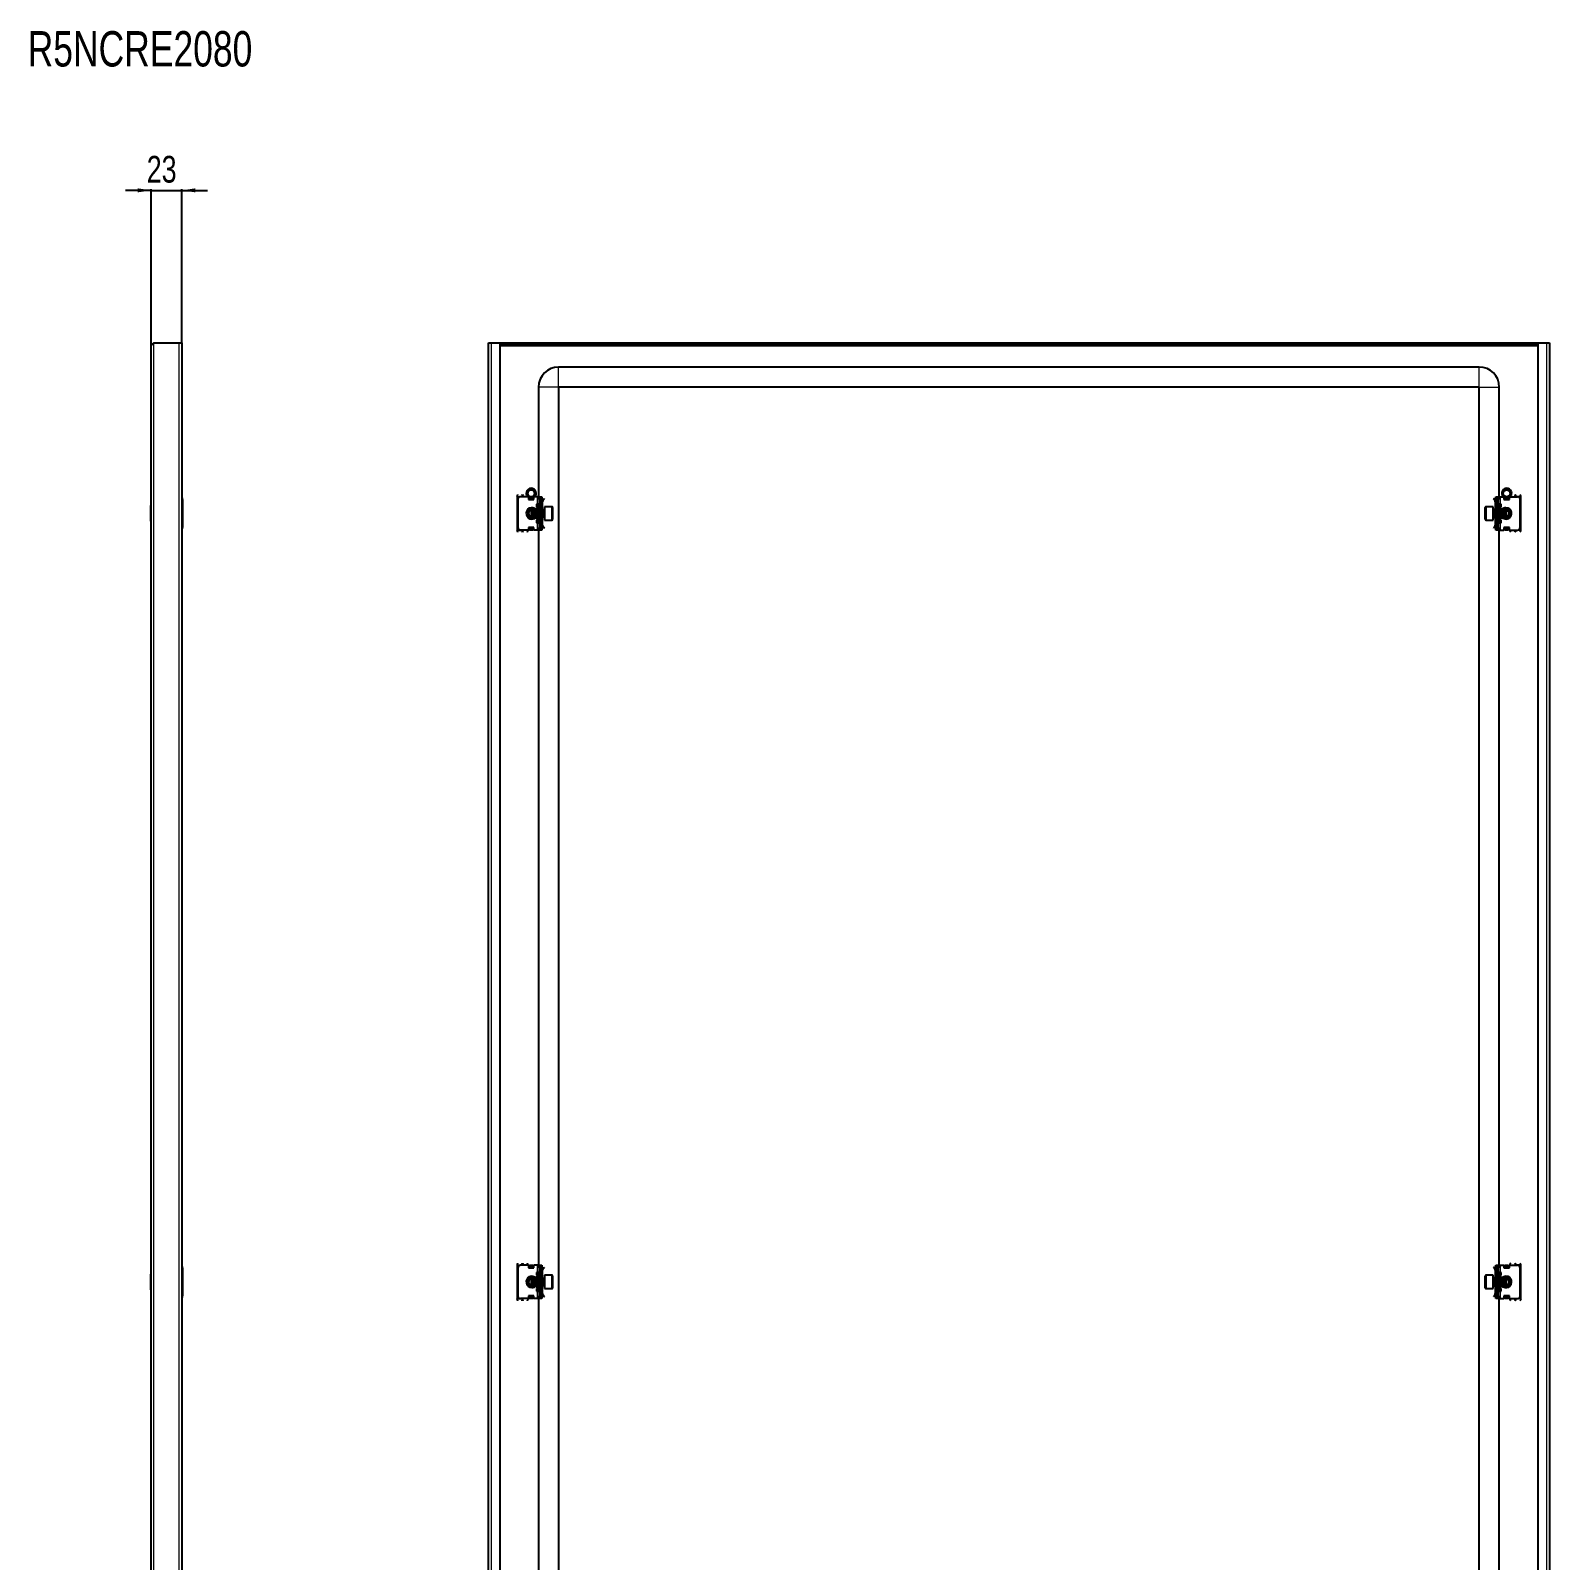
# Model space of a CAD drawing. Header units: millimetres. Extents: x -468 to 1915, y -1114 to 1206.
# Drawn here: x 778 to 1915, y 62 to 1206 of the extents above; entities that cross this region are included whole.
import ezdxf

# ---------------------------------------------------------------- set-up
doc = ezdxf.new("R2010")
doc.units = ezdxf.units.MM
doc.layers.add('FORMAT', color=7, linetype='Continuous')
doc.styles.add('SLDTEXTSTYLE0', font='TXT', dxfattribs={"width": 0.75})
doc.dimstyles.new('SLDDIMSTYLE0', dxfattribs={"dimtxt": 20, "dimasz": 10, "dimexe": 0, "dimexo": 0.0625, "dimgap": 5, "dimtad": 2, "dimdec": 1, "dimrnd": 1e-09, "dimzin": 12, "dimdsep": 46, "dimtxsty": 'SLDTEXTSTYLE0', "dimsah": 1, "dimcen": 0.09, "dimadec": 0, "dimazin": 3, "dimtfac": 1, "dimtmove": 0, "dimatfit": 0, "dimfxl": 0, "dimfrac": 2, "dimtolj": 1, "dimtzin": 12, "dimarcsym": 0})

# ---------------------------------------------------------------- blocks, each defined once
blk = doc.blocks.new('_D')
at = {"layer": 'FORMAT'}
for p, q in [((868.5, 970.3), (868.5, 1087.6)), ((891.5, 972.4), (891.5, 1087.6)), ((868.5, 1086.6), (849.3, 1086.6)), ((868.5, 1086.6), (891.5, 1086.6)), ((891.5, 1086.6), (910.7, 1086.6))]:
    blk.add_line(p, q, dxfattribs=at)
for points in [[(868.5, 1086.6), (858.5, 1088.1), (858.5, 1085.1)], [(891.5, 1086.6), (901.5, 1085.1), (901.5, 1088.1)]]:
    blk.add_solid(points, dxfattribs=at)
at = {"layer": 'FORMAT', "insert": (865.2, 1112.4), "char_height": 20, "attachment_point": 1, "style": 'SLDTEXTSTYLE0'}
blk.add_mtext('23', dxfattribs=at)

msp = doc.modelspace()

# ---------------------------------------------------------------- linework, layer by layer
at = {"color": 7, "linetype": 'Continuous', "lineweight": 25}
for p, q in [((868.5, -980.47), (868.5, 970.33)), ((870.6, 972.43), (889.4, 972.43)), ((889.4, 972.43), (891.5, 972.43)), ((891.5, 972.43), (891.5, -982.57)), ((1120.95, 972.43), (1123.05, 972.43)), ((1120.95, -982.57), (1120.95, 972.43)), ((1123.05, 972.43), (1129.45, 972.43)), ((1129.45, 972.43), (1129.45, -982.57)), ((1129.45, 972.43), (1906.45, 972.43)), ((1129.45, 970.93), (1906.45, 970.93)), ((1906.45, -982.57), (1906.45, 972.43)), ((1906.45, 972.43), (1912.85, 972.43)), ((1912.85, 972.43), (1914.95, 972.43)), ((1914.95, 972.43), (1914.95, -982.57)), ((1862.45, 954.43), (1173.45, 954.43)), ((1158.45, 939.43), (1158.45, 857.43)), ((1173.45, 939.43), (1173.45, -949.57)), ((1862.45, 939.43), (1173.45, 939.43)), ((1862.45, -949.57), (1862.45, 939.43)), ((1877.45, 857.43), (1877.45, 939.43)), ((868.5, 850.71), (868.2, 850.71)), ((868.2, 839.14), (868.2, 850.71)), ((892, 855.43), (892, 834.43)), ((1142.45, 857.68), (1142.45, 832.18)), ((1142.95, 855.43), (1142.95, 834.43)), ((1150.95, 857.43), (1144.95, 857.43)), ((1150.95, 857.43), (1150.95, 855.43)), ((1151.15, 856.64), (1150.95, 856.75)), ((1150.95, 855.43), (1154.95, 855.43)), ((1151.15, 855.43), (1151.15, 856.64)), ((1151.2, 857.05), (1151.53, 857.28)), ((1151.7, 857.05), (1151.2, 856.69)), ((1151.2, 856.69), (1151.2, 857.05)), ((1151.2, 855.78), (1151.2, 856.69)), ((1151.2, 855.43), (1151.2, 855.78)), ((1151.7, 857.2), (1151.7, 857.05)), ((1151.7, 857.05), (1152.1, 857.05)), ((1153.5, 847.93), (1152.95, 847.37)), ((1152.95, 847.37), (1152.95, 842.48)), ((1153.56, 847.93), (1153.5, 847.93)), ((1153.5, 847.93), (1153.5, 841.93)), ((1153.95, 847.37), (1153.56, 847.93)), ((1153.56, 847.93), (1153.56, 843.78)), ((1153.79, 857.05), (1154.2, 857.05)), ((1154.33, 847.93), (1153.95, 847.37)), ((1153.95, 847.37), (1153.95, 843.99)), ((1154.2, 857.05), (1154.2, 857.2)), ((1154.7, 856.69), (1154.2, 857.05)), ((1154.56, 847.93), (1154.33, 847.93)), ((1154.33, 847.93), (1154.33, 843.78)), ((1154.36, 857.28), (1154.7, 857.05)), ((1154.95, 847.37), (1154.56, 847.93)), ((1154.56, 847.93), (1154.56, 843.78)), ((1154.7, 857.05), (1154.7, 856.69)), ((1154.95, 856.75), (1154.7, 856.61)), ((1154.7, 856.69), (1154.7, 855.78)), ((1154.7, 855.78), (1154.7, 855.43)), ((1154.77, 847.62), (1155.02, 847.48)), ((1154.95, 855.43), (1154.95, 857.43)), ((1157.45, 857.43), (1154.95, 857.43)), ((1155.33, 847.93), (1154.95, 847.37)), ((1154.95, 847.37), (1154.95, 843.99)), ((1155.56, 847.93), (1155.33, 847.93)), ((1155.33, 847.93), (1155.33, 843.78)), ((1155.95, 847.37), (1155.56, 847.93)), ((1155.56, 847.93), (1155.56, 843.78)), ((1156.33, 847.93), (1155.95, 847.37)), ((1155.95, 847.37), (1155.95, 843.99)), ((1156.56, 847.93), (1156.33, 847.93)), ((1156.33, 847.93), (1156.33, 843.78)), ((1156.95, 847.37), (1156.56, 847.93)), ((1156.56, 847.93), (1156.56, 843.78)), ((1156.95, 851.93), (1156.95, 849.93)), ((1157.45, 851.93), (1156.95, 851.93)), ((1156.95, 850.18), (1157.95, 850.18)), ((1156.95, 849.93), (1158.62, 848.96)), ((1158.45, 848.93), (1156.95, 848.93)), ((1156.95, 848.93), (1156.95, 840.93)), ((1158.95, 857.43), (1157.45, 857.43)), ((1158.95, 851.93), (1157.45, 851.93)), ((1157.95, 850.18), (1158.45, 850.18)), ((1158.45, 850.18), (1158.45, 849.06)), ((1158.95, 855.43), (1158.95, 857.43)), ((1158.95, 857.43), (1160.95, 857.43)), ((1158.95, 855.43), (1158.95, 834.43)), ((1159.95, 834.43), (1159.95, 855.43)), ((1160.95, 857.43), (1160.95, 857.16)), ((1160.95, 857.16), (1160.95, 832.69)), ((1160.95, 856.34), (1161.15, 856.13)), ((1161.45, 853.68), (1160.95, 853.68)), ((1161.45, 850.18), (1160.95, 850.18)), ((1161.33, 847.93), (1160.95, 847.37)), ((1161.56, 847.93), (1161.33, 847.93)), ((1161.33, 847.93), (1161.33, 843.78)), ((1161.45, 855.43), (1161.45, 854.97)), ((1161.45, 850.18), (1161.45, 853.68)), ((1161.45, 847.93), (1161.45, 850.18)), ((1161.53, 855.09), (1162.51, 856.06)), ((1161.89, 854.74), (1161.53, 855.09)), ((1161.95, 847.37), (1161.56, 847.93)), ((1161.56, 847.93), (1161.56, 843.78)), ((1161.89, 854.74), (1162.86, 855.71)), ((1162.33, 847.93), (1161.95, 847.37)), ((1161.95, 847.37), (1161.95, 843.99)), ((1162.7, 847.93), (1162.33, 847.93)), ((1162.33, 847.93), (1162.33, 843.78)), ((1162.51, 856.06), (1162.86, 855.71)), ((1168.35, 849.93), (1162.95, 849.93)), ((1162.95, 849.93), (1162.95, 839.93)), ((1168.95, 849.33), (1168.95, 840.53)), ((1866.95, 848.99), (1866.95, 849.33)), ((1866.95, 840.53), (1866.95, 848.99)), ((1872.95, 849.93), (1867.55, 849.93)), ((1872.95, 849.55), (1872.95, 849.93)), ((1872.95, 839.93), (1872.95, 849.55)), ((1873.39, 856.06), (1873.03, 855.71)), ((1874.01, 854.74), (1873.03, 855.71)), ((1873.56, 847.93), (1873.2, 847.93)), ((1874.36, 855.09), (1873.39, 856.06)), ((1873.95, 847.37), (1873.56, 847.93)), ((1873.56, 843.78), (1873.56, 847.93)), ((1874.33, 847.93), (1873.95, 847.37)), ((1873.95, 843.99), (1873.95, 847.37)), ((1874.01, 854.74), (1874.36, 855.09)), ((1874.56, 847.93), (1874.33, 847.93)), ((1874.33, 843.78), (1874.33, 847.93)), ((1874.45, 855.43), (1874.45, 855.03)), ((1874.45, 853.68), (1874.95, 853.68)), ((1874.45, 853.68), (1874.45, 850.18)), ((1874.95, 850.18), (1874.45, 850.18)), ((1874.45, 850.18), (1874.45, 847.93)), ((1874.95, 847.37), (1874.56, 847.93)), ((1874.56, 843.78), (1874.56, 847.93)), ((1874.74, 856.13), (1874.95, 856.34)), ((1874.95, 857.43), (1876.95, 857.43)), ((1874.95, 857.16), (1874.95, 857.43)), ((1874.95, 832.69), (1874.95, 857.16)), ((1875.95, 855.43), (1875.95, 834.43)), ((1876.95, 857.43), (1876.95, 855.43)), ((1876.95, 857.43), (1878.45, 857.43)), ((1876.95, 834.43), (1876.95, 855.43)), ((1878.45, 851.93), (1876.95, 851.93)), ((1877.27, 848.96), (1878.95, 849.93)), ((1877.45, 849.06), (1877.45, 850.18)), ((1877.45, 850.18), (1877.95, 850.18)), ((1878.95, 848.93), (1877.45, 848.93)), ((1877.95, 850.18), (1878.95, 850.18)), ((1878.45, 857.43), (1880.95, 857.43)), ((1878.95, 851.93), (1878.45, 851.93)), ((1878.95, 849.93), (1878.95, 851.93)), ((1878.95, 840.93), (1878.95, 848.93)), ((1879.33, 847.93), (1878.95, 847.37)), ((1879.56, 847.93), (1879.33, 847.93)), ((1879.33, 843.78), (1879.33, 847.93)), ((1879.95, 847.37), (1879.56, 847.93)), ((1879.56, 843.78), (1879.56, 847.93)), ((1880.33, 847.93), (1879.95, 847.37)), ((1879.95, 843.99), (1879.95, 847.37)), ((1880.56, 847.93), (1880.33, 847.93)), ((1880.33, 843.78), (1880.33, 847.93)), ((1880.95, 847.37), (1880.56, 847.93)), ((1880.56, 843.78), (1880.56, 847.93)), ((1880.87, 847.48), (1881.12, 847.62)), ((1880.95, 857.43), (1880.95, 855.43)), ((1881.2, 856.61), (1880.95, 856.75)), ((1880.95, 855.43), (1884.95, 855.43)), ((1881.33, 847.93), (1880.95, 847.37)), ((1880.95, 843.99), (1880.95, 847.37)), ((1881.2, 857.05), (1881.53, 857.28)), ((1881.7, 857.05), (1881.2, 856.69)), ((1881.2, 856.69), (1881.2, 857.05)), ((1881.2, 855.78), (1881.2, 856.69)), ((1881.2, 855.43), (1881.2, 855.78)), ((1881.56, 847.93), (1881.33, 847.93)), ((1881.33, 843.78), (1881.33, 847.93)), ((1881.95, 847.37), (1881.56, 847.93)), ((1881.56, 843.78), (1881.56, 847.93)), ((1881.7, 857.2), (1881.7, 857.05)), ((1881.7, 857.05), (1882.1, 857.05)), ((1882.33, 847.93), (1881.95, 847.37)), ((1881.95, 843.99), (1881.95, 847.37)), ((1882.39, 847.93), (1882.33, 847.93)), ((1882.33, 843.78), (1882.33, 847.93)), ((1882.95, 847.37), (1882.39, 847.93)), ((1882.39, 847.7), (1882.39, 847.93)), ((1882.39, 841.93), (1882.39, 847.7)), ((1882.95, 847.19), (1882.95, 847.37)), ((1882.95, 842.48), (1882.95, 847.19)), ((1883.79, 857.05), (1884.2, 857.05)), ((1884.2, 857.05), (1884.2, 857.2)), ((1884.7, 856.69), (1884.2, 857.05)), ((1884.36, 857.28), (1884.7, 857.05)), ((1884.7, 857.05), (1884.7, 856.69)), ((1884.7, 856.69), (1884.7, 855.78)), ((1884.7, 855.78), (1884.7, 855.43)), ((1884.95, 856.75), (1884.75, 856.64)), ((1884.75, 856.64), (1884.75, 855.43)), ((1884.95, 855.43), (1884.95, 857.43)), ((1884.95, 857.43), (1890.95, 857.43)), ((1892.95, 834.43), (1892.95, 855.43)), ((1893.45, 832.18), (1893.45, 857.68)), ((868.2, 839.14), (868.5, 839.14)), ((1152.42, 842.36), (1153.25, 842.17)), ((1152.95, 842.48), (1153.5, 841.93)), ((1153.5, 841.93), (1153.56, 841.93)), ((1153.56, 843.78), (1153.56, 841.93)), ((1153.56, 841.93), (1153.95, 842.48)), ((1153.74, 842.18), (1154.11, 842.25)), ((1153.95, 843.99), (1153.95, 842.48)), ((1153.95, 842.48), (1154.33, 841.93)), ((1154.33, 843.78), (1154.33, 841.93)), ((1154.33, 841.93), (1154.56, 841.93)), ((1154.56, 843.78), (1154.56, 841.93)), ((1154.56, 841.93), (1154.95, 842.48)), ((1155.02, 842.37), (1154.77, 842.24)), ((1154.95, 843.99), (1154.95, 842.48)), ((1154.95, 842.48), (1155.33, 841.93)), ((1155.33, 843.78), (1155.33, 841.93)), ((1155.33, 841.93), (1155.56, 841.93)), ((1155.56, 843.78), (1155.56, 841.93)), ((1155.56, 841.93), (1155.95, 842.48)), ((1155.95, 843.99), (1155.95, 842.48)), ((1155.95, 842.48), (1156.33, 841.93)), ((1156.33, 843.78), (1156.33, 841.93)), ((1156.33, 841.93), (1156.56, 841.93)), ((1156.56, 843.78), (1156.56, 841.93)), ((1156.56, 841.93), (1156.95, 842.48)), ((1156.95, 840.93), (1158.45, 840.93)), ((1158.62, 840.89), (1156.95, 839.93)), ((1156.95, 839.93), (1156.95, 837.93)), ((1157.95, 839.68), (1156.95, 839.68)), ((1156.95, 837.93), (1157.45, 837.93)), ((1157.45, 837.93), (1158.95, 837.93)), ((1158.45, 839.68), (1157.95, 839.68)), ((1158.45, 840.79), (1158.45, 839.68)), ((1160.95, 842.48), (1161.33, 841.93)), ((1160.95, 839.68), (1161.45, 839.68)), ((1161.45, 836.18), (1160.95, 836.18)), ((1161.33, 843.78), (1161.33, 841.93)), ((1161.33, 841.93), (1161.56, 841.93)), ((1161.45, 839.68), (1161.45, 841.93)), ((1161.45, 836.18), (1161.45, 839.68)), ((1161.56, 843.78), (1161.56, 841.93)), ((1161.56, 841.93), (1161.95, 842.48)), ((1161.95, 843.99), (1161.95, 842.48)), ((1161.95, 842.48), (1162.33, 841.93)), ((1162.33, 843.78), (1162.33, 841.93)), ((1162.33, 841.93), (1162.7, 841.93)), ((1162.95, 839.93), (1168.35, 839.93)), ((1867.55, 839.93), (1872.95, 839.93)), ((1873.2, 841.93), (1873.56, 841.93)), ((1873.56, 841.93), (1873.56, 843.78)), ((1873.56, 841.93), (1873.95, 842.48)), ((1873.95, 842.48), (1873.95, 843.99)), ((1873.95, 842.48), (1874.33, 841.93)), ((1874.33, 841.93), (1874.33, 843.78)), ((1874.33, 841.93), (1874.56, 841.93)), ((1874.45, 841.93), (1874.45, 839.68)), ((1874.45, 839.68), (1874.95, 839.68)), ((1874.45, 839.68), (1874.45, 836.18)), ((1874.45, 836.18), (1874.95, 836.18)), ((1874.56, 841.93), (1874.56, 843.78)), ((1874.56, 841.93), (1874.95, 842.48)), ((1876.95, 837.93), (1878.45, 837.93)), ((1878.95, 839.93), (1877.27, 840.89)), ((1877.45, 840.93), (1878.95, 840.93)), ((1877.45, 839.68), (1877.45, 840.79)), ((1877.95, 839.68), (1877.45, 839.68)), ((1878.95, 839.68), (1877.95, 839.68)), ((1878.45, 837.93), (1878.95, 837.93)), ((1878.95, 842.48), (1879.33, 841.93)), ((1878.95, 837.93), (1878.95, 839.93)), ((1879.33, 841.93), (1879.33, 843.78)), ((1879.33, 841.93), (1879.56, 841.93)), ((1879.56, 841.93), (1879.56, 843.78)), ((1879.56, 841.93), (1879.95, 842.48)), ((1879.95, 842.48), (1879.95, 843.99)), ((1879.95, 842.48), (1880.33, 841.93)), ((1880.33, 841.93), (1880.33, 843.78)), ((1880.33, 841.93), (1880.56, 841.93)), ((1880.56, 841.93), (1880.56, 843.78)), ((1880.56, 841.93), (1880.95, 842.48)), ((1881.12, 842.24), (1880.87, 842.37)), ((1880.95, 842.48), (1880.95, 843.99)), ((1880.95, 842.48), (1881.33, 841.93)), ((1881.33, 841.93), (1881.33, 843.78)), ((1881.33, 841.93), (1881.56, 841.93)), ((1881.56, 841.93), (1881.56, 843.78)), ((1881.56, 841.93), (1881.95, 842.48)), ((1881.78, 842.25), (1882.15, 842.18)), ((1881.95, 842.48), (1881.95, 843.99)), ((1881.95, 842.48), (1882.33, 841.93)), ((1882.33, 841.93), (1882.33, 843.78)), ((1882.33, 841.93), (1882.39, 841.93)), ((1882.39, 841.93), (1882.95, 842.48)), ((1882.64, 842.17), (1883.47, 842.36)), ((1150.95, 832.43), (1144.95, 832.43)), ((1150.45, 832.43), (1150.45, 832.18)), ((1150.95, 834.43), (1150.95, 832.43)), ((1154.95, 834.43), (1150.95, 834.43)), ((1150.95, 832.54), (1151.15, 832.54)), ((1151.15, 832.54), (1151.15, 834.43)), ((1151.2, 834.07), (1151.2, 834.43)), ((1151.2, 833.16), (1151.2, 834.07)), ((1151.2, 833.16), (1151.7, 832.8)), ((1151.2, 832.8), (1151.2, 833.16)), ((1151.7, 832.45), (1151.2, 832.8)), ((1154.2, 832.8), (1151.7, 832.8)), ((1151.7, 832.8), (1151.7, 832.45)), ((1154.2, 832.45), (1151.7, 832.45)), ((1154.2, 832.8), (1154.7, 833.16)), ((1154.2, 832.45), (1154.2, 832.8)), ((1154.7, 832.8), (1154.2, 832.45)), ((1154.7, 834.43), (1154.7, 834.07)), ((1154.7, 834.07), (1154.7, 833.16)), ((1154.7, 833.16), (1154.7, 832.8)), ((1154.95, 832.43), (1154.95, 834.43)), ((1157.45, 832.43), (1154.95, 832.43)), ((1158.95, 832.43), (1157.45, 832.43)), ((1158.45, 832.43), (1158.45, 282.43)), ((1158.95, 832.43), (1158.95, 834.43)), ((1160.95, 832.43), (1158.95, 832.43)), ((1161.15, 833.72), (1160.95, 833.51)), ((1160.95, 832.69), (1160.95, 832.43)), ((1161.45, 834.43), (1161.45, 834.82)), ((1161.89, 835.11), (1161.53, 834.76)), ((1161.53, 834.76), (1162.51, 833.79)), ((1161.89, 835.11), (1162.86, 834.14)), ((1162.51, 833.79), (1162.86, 834.14)), ((1874.01, 835.11), (1873.03, 834.14)), ((1873.39, 833.79), (1873.03, 834.14)), ((1874.36, 834.76), (1873.39, 833.79)), ((1874.01, 835.11), (1874.36, 834.76)), ((1874.45, 834.43), (1874.45, 834.89)), ((1874.95, 833.51), (1874.74, 833.72)), ((1874.95, 832.43), (1874.95, 832.69)), ((1876.95, 832.43), (1874.95, 832.43)), ((1876.95, 834.43), (1876.95, 832.43)), ((1876.95, 832.43), (1878.45, 832.43)), ((1877.45, 282.43), (1877.45, 832.43)), ((1878.45, 832.43), (1880.95, 832.43)), ((1884.95, 834.43), (1880.95, 834.43)), ((1880.95, 834.43), (1880.95, 832.43)), ((1881.2, 834.07), (1881.2, 834.43)), ((1881.2, 833.16), (1881.2, 834.07)), ((1881.2, 832.8), (1881.2, 833.16)), ((1881.2, 833.16), (1881.7, 832.8)), ((1881.7, 832.45), (1881.2, 832.8)), ((1881.7, 832.8), (1881.7, 832.45)), ((1884.2, 832.8), (1881.7, 832.8)), ((1884.2, 832.45), (1881.7, 832.45)), ((1884.2, 832.8), (1884.7, 833.16)), ((1884.2, 832.45), (1884.2, 832.8)), ((1884.7, 832.8), (1884.2, 832.45)), ((1884.7, 834.43), (1884.7, 834.07)), ((1884.7, 834.07), (1884.7, 833.16)), ((1884.7, 833.16), (1884.7, 832.8)), ((1884.75, 834.43), (1884.75, 832.54)), ((1884.75, 832.54), (1884.95, 832.54)), ((1884.95, 832.43), (1884.95, 834.43)), ((1884.95, 832.43), (1890.95, 832.43)), ((1885.45, 832.18), (1885.45, 832.43)), ((868.5, 275.71), (868.2, 275.71)), ((868.2, 264.14), (868.2, 275.71)), ((892, 280.43), (892, 259.43)), ((1142.45, 282.68), (1142.45, 257.18)), ((1142.95, 280.43), (1142.95, 259.43)), ((1150.95, 282.43), (1144.95, 282.43)), ((1150.45, 282.68), (1150.45, 282.43)), ((1150.95, 282.43), (1150.95, 280.43)), ((1151.15, 282.31), (1150.95, 282.31)), ((1150.95, 280.43), (1154.95, 280.43)), ((1151.15, 280.43), (1151.15, 282.31)), ((1151.2, 282.05), (1151.7, 282.4)), ((1151.7, 282.05), (1151.2, 281.69)), ((1151.2, 281.69), (1151.2, 282.05)), ((1151.2, 280.78), (1151.2, 281.69)), ((1151.2, 280.43), (1151.2, 280.78)), ((1151.7, 282.4), (1151.7, 282.05)), ((1151.7, 282.4), (1154.2, 282.4)), ((1151.7, 282.05), (1154.2, 282.05)), ((1154.2, 282.05), (1154.2, 282.4)), ((1154.2, 282.4), (1154.7, 282.05)), ((1154.7, 281.69), (1154.2, 282.05)), ((1154.7, 282.05), (1154.7, 281.69)), ((1154.7, 281.69), (1154.7, 280.78)), ((1154.7, 280.78), (1154.7, 280.43)), ((1154.95, 280.43), (1154.95, 282.43)), ((1157.45, 282.43), (1154.95, 282.43)), ((1156.95, 276.93), (1156.95, 274.93)), ((1157.45, 276.93), (1156.95, 276.93)), ((1156.95, 275.18), (1157.95, 275.18)), ((1156.95, 274.93), (1158.62, 273.96)), ((1158.95, 282.43), (1157.45, 282.43)), ((1158.95, 276.93), (1157.45, 276.93)), ((1157.95, 275.18), (1158.45, 275.18)), ((1158.45, 275.18), (1158.45, 274.06)), ((1158.95, 282.43), (1160.95, 282.43)), ((1158.95, 280.43), (1158.95, 282.43)), ((1158.95, 280.43), (1158.95, 259.43)), ((1159.95, 259.43), (1159.95, 280.43)), ((1160.95, 282.43), (1160.95, 282.16)), ((1160.95, 282.16), (1160.95, 257.69)), ((1160.95, 281.34), (1161.15, 281.13)), ((1161.45, 278.68), (1160.95, 278.68)), ((1161.45, 275.18), (1160.95, 275.18)), ((1161.45, 280.43), (1161.45, 279.97)), ((1161.45, 275.18), (1161.45, 278.68)), ((1161.45, 272.93), (1161.45, 275.18)), ((1161.53, 280.09), (1162.51, 281.06)), ((1161.89, 279.74), (1161.53, 280.09)), ((1161.89, 279.74), (1162.86, 280.71)), ((1162.51, 281.06), (1162.86, 280.71)), ((1168.35, 274.93), (1162.95, 274.93)), ((1162.95, 274.93), (1162.95, 264.93)), ((1872.95, 274.93), (1867.55, 274.93)), ((1872.95, 274.55), (1872.95, 274.93)), ((1873.39, 281.06), (1873.03, 280.71)), ((1874.01, 279.74), (1873.03, 280.71)), ((1874.36, 280.09), (1873.39, 281.06)), ((1874.01, 279.74), (1874.36, 280.09)), ((1874.45, 280.43), (1874.45, 280.03)), ((1874.45, 278.68), (1874.95, 278.68)), ((1874.45, 278.68), (1874.45, 275.18)), ((1874.95, 275.18), (1874.45, 275.18)), ((1874.45, 275.18), (1874.45, 272.93)), ((1874.74, 281.13), (1874.95, 281.34)), ((1874.95, 282.43), (1876.95, 282.43)), ((1874.95, 282.16), (1874.95, 282.43)), ((1874.95, 257.69), (1874.95, 282.16)), ((1875.95, 280.43), (1875.95, 259.43)), ((1876.95, 282.43), (1876.95, 280.43)), ((1876.95, 282.43), (1878.45, 282.43)), ((1876.95, 259.43), (1876.95, 280.43)), ((1878.45, 276.93), (1876.95, 276.93)), ((1877.27, 273.96), (1878.95, 274.93)), ((1877.45, 274.06), (1877.45, 275.18)), ((1877.45, 275.18), (1877.95, 275.18)), ((1877.95, 275.18), (1878.95, 275.18)), ((1878.45, 282.43), (1880.95, 282.43)), ((1878.95, 276.93), (1878.45, 276.93)), ((1878.95, 274.93), (1878.95, 276.93)), ((1880.95, 282.43), (1880.95, 280.43)), ((1880.95, 280.43), (1884.95, 280.43)), ((1881.2, 282.05), (1881.7, 282.4)), ((1881.7, 282.05), (1881.2, 281.69)), ((1881.2, 281.69), (1881.2, 282.05)), ((1881.2, 280.78), (1881.2, 281.69)), ((1881.2, 280.43), (1881.2, 280.78)), ((1881.7, 282.4), (1881.7, 282.05)), ((1881.7, 282.4), (1884.2, 282.4)), ((1881.7, 282.05), (1884.2, 282.05)), ((1884.2, 282.05), (1884.2, 282.4)), ((1884.2, 282.4), (1884.7, 282.05)), ((1884.7, 281.69), (1884.2, 282.05)), ((1884.7, 282.05), (1884.7, 281.69)), ((1884.7, 281.69), (1884.7, 280.78)), ((1884.7, 280.78), (1884.7, 280.43)), ((1884.75, 282.31), (1884.75, 280.43)), ((1884.95, 282.31), (1884.75, 282.31)), ((1884.95, 280.43), (1884.95, 282.43)), ((1884.95, 282.43), (1890.95, 282.43)), ((1885.45, 282.43), (1885.45, 282.68)), ((1892.95, 259.43), (1892.95, 280.43)), ((1893.45, 257.18), (1893.45, 282.68)), ((868.2, 264.14), (868.5, 264.14)), ((1152.42, 267.36), (1153.25, 267.17)), ((1153.5, 272.93), (1152.95, 272.37)), ((1152.95, 272.37), (1152.95, 267.48)), ((1152.95, 267.48), (1153.5, 266.93)), ((1153.56, 272.93), (1153.5, 272.93)), ((1153.5, 272.93), (1153.5, 266.93)), ((1153.5, 266.93), (1153.56, 266.93)), ((1153.95, 272.37), (1153.56, 272.93)), ((1153.56, 272.93), (1153.56, 268.78)), ((1153.56, 268.78), (1153.56, 266.93)), ((1153.56, 266.93), (1153.95, 267.48)), ((1153.74, 267.18), (1154.11, 267.25)), ((1154.33, 272.93), (1153.95, 272.37)), ((1153.95, 272.37), (1153.95, 268.99)), ((1153.95, 268.99), (1153.95, 267.48)), ((1153.95, 267.48), (1154.33, 266.93)), ((1154.56, 272.93), (1154.33, 272.93)), ((1154.33, 272.93), (1154.33, 268.78)), ((1154.33, 268.78), (1154.33, 266.93)), ((1154.33, 266.93), (1154.56, 266.93)), ((1154.95, 272.37), (1154.56, 272.93)), ((1154.56, 272.93), (1154.56, 268.78)), ((1154.56, 268.78), (1154.56, 266.93)), ((1154.56, 266.93), (1154.95, 267.48)), ((1154.77, 272.62), (1155.02, 272.48)), ((1155.02, 267.37), (1154.77, 267.24)), ((1155.33, 272.93), (1154.95, 272.37)), ((1154.95, 272.37), (1154.95, 268.99)), ((1154.95, 268.99), (1154.95, 267.48)), ((1154.95, 267.48), (1155.33, 266.93)), ((1155.56, 272.93), (1155.33, 272.93)), ((1155.33, 272.93), (1155.33, 268.78)), ((1155.33, 268.78), (1155.33, 266.93)), ((1155.33, 266.93), (1155.56, 266.93)), ((1155.95, 272.37), (1155.56, 272.93)), ((1155.56, 272.93), (1155.56, 268.78)), ((1155.56, 268.78), (1155.56, 266.93)), ((1155.56, 266.93), (1155.95, 267.48)), ((1156.33, 272.93), (1155.95, 272.37)), ((1155.95, 272.37), (1155.95, 268.99)), ((1155.95, 268.99), (1155.95, 267.48)), ((1155.95, 267.48), (1156.33, 266.93)), ((1156.56, 272.93), (1156.33, 272.93)), ((1156.33, 272.93), (1156.33, 268.78)), ((1156.33, 268.78), (1156.33, 266.93)), ((1156.33, 266.93), (1156.56, 266.93)), ((1156.95, 272.37), (1156.56, 272.93)), ((1156.56, 272.93), (1156.56, 268.78)), ((1156.56, 268.78), (1156.56, 266.93)), ((1156.56, 266.93), (1156.95, 267.48)), ((1158.45, 273.93), (1156.95, 273.93)), ((1156.95, 273.93), (1156.95, 265.93)), ((1156.95, 265.93), (1158.45, 265.93)), ((1158.62, 265.89), (1156.95, 264.93)), ((1156.95, 264.93), (1156.95, 262.93)), ((1157.95, 264.68), (1156.95, 264.68)), ((1158.45, 264.68), (1157.95, 264.68)), ((1158.45, 265.79), (1158.45, 264.68)), ((1161.33, 272.93), (1160.95, 272.37)), ((1160.95, 267.48), (1161.33, 266.93)), ((1160.95, 264.68), (1161.45, 264.68)), ((1161.56, 272.93), (1161.33, 272.93)), ((1161.33, 272.93), (1161.33, 268.78)), ((1161.33, 268.78), (1161.33, 266.93)), ((1161.33, 266.93), (1161.56, 266.93)), ((1161.45, 264.68), (1161.45, 266.93)), ((1161.45, 261.18), (1161.45, 264.68)), ((1161.95, 272.37), (1161.56, 272.93)), ((1161.56, 272.93), (1161.56, 268.78)), ((1161.56, 268.78), (1161.56, 266.93)), ((1161.56, 266.93), (1161.95, 267.48)), ((1162.33, 272.93), (1161.95, 272.37)), ((1161.95, 272.37), (1161.95, 268.99)), ((1161.95, 268.99), (1161.95, 267.48)), ((1161.95, 267.48), (1162.33, 266.93)), ((1162.7, 272.93), (1162.33, 272.93)), ((1162.33, 272.93), (1162.33, 268.78)), ((1162.33, 268.78), (1162.33, 266.93)), ((1162.33, 266.93), (1162.7, 266.93)), ((1162.95, 264.93), (1168.35, 264.93)), ((1168.95, 274.33), (1168.95, 265.53)), ((1866.95, 273.99), (1866.95, 274.33)), ((1866.95, 265.53), (1866.95, 273.99)), ((1867.55, 264.93), (1872.95, 264.93)), ((1872.95, 264.93), (1872.95, 274.55)), ((1873.56, 272.93), (1873.2, 272.93)), ((1873.2, 266.93), (1873.56, 266.93)), ((1873.95, 272.37), (1873.56, 272.93)), ((1873.56, 268.78), (1873.56, 272.93)), ((1873.56, 266.93), (1873.56, 268.78)), ((1873.56, 266.93), (1873.95, 267.48)), ((1874.33, 272.93), (1873.95, 272.37)), ((1873.95, 268.99), (1873.95, 272.37)), ((1873.95, 267.48), (1873.95, 268.99)), ((1873.95, 267.48), (1874.33, 266.93)), ((1874.56, 272.93), (1874.33, 272.93)), ((1874.33, 268.78), (1874.33, 272.93)), ((1874.33, 266.93), (1874.33, 268.78)), ((1874.33, 266.93), (1874.56, 266.93)), ((1874.45, 266.93), (1874.45, 264.68)), ((1874.45, 264.68), (1874.95, 264.68)), ((1874.45, 264.68), (1874.45, 261.18)), ((1874.95, 272.37), (1874.56, 272.93)), ((1874.56, 268.78), (1874.56, 272.93)), ((1874.56, 266.93), (1874.56, 268.78)), ((1874.56, 266.93), (1874.95, 267.48)), ((1878.95, 264.93), (1877.27, 265.89)), ((1878.95, 273.93), (1877.45, 273.93)), ((1877.45, 265.93), (1878.95, 265.93)), ((1877.45, 264.68), (1877.45, 265.79)), ((1877.95, 264.68), (1877.45, 264.68)), ((1878.95, 264.68), (1877.95, 264.68)), ((1878.95, 265.93), (1878.95, 273.93)), ((1879.33, 272.93), (1878.95, 272.37)), ((1878.95, 267.48), (1879.33, 266.93)), ((1878.95, 262.93), (1878.95, 264.93)), ((1879.56, 272.93), (1879.33, 272.93)), ((1879.33, 268.78), (1879.33, 272.93)), ((1879.33, 266.93), (1879.33, 268.78)), ((1879.33, 266.93), (1879.56, 266.93)), ((1879.95, 272.37), (1879.56, 272.93)), ((1879.56, 268.78), (1879.56, 272.93)), ((1879.56, 266.93), (1879.56, 268.78)), ((1879.56, 266.93), (1879.95, 267.48)), ((1880.33, 272.93), (1879.95, 272.37)), ((1879.95, 268.99), (1879.95, 272.37)), ((1879.95, 267.48), (1879.95, 268.99)), ((1879.95, 267.48), (1880.33, 266.93)), ((1880.56, 272.93), (1880.33, 272.93)), ((1880.33, 268.78), (1880.33, 272.93)), ((1880.33, 266.93), (1880.33, 268.78)), ((1880.33, 266.93), (1880.56, 266.93)), ((1880.95, 272.37), (1880.56, 272.93)), ((1880.56, 268.78), (1880.56, 272.93)), ((1880.56, 266.93), (1880.56, 268.78)), ((1880.56, 266.93), (1880.95, 267.48)), ((1880.87, 272.48), (1881.12, 272.62)), ((1881.12, 267.24), (1880.87, 267.37)), ((1881.33, 272.93), (1880.95, 272.37)), ((1880.95, 268.99), (1880.95, 272.37)), ((1880.95, 267.48), (1880.95, 268.99)), ((1880.95, 267.48), (1881.33, 266.93)), ((1881.56, 272.93), (1881.33, 272.93)), ((1881.33, 268.78), (1881.33, 272.93)), ((1881.33, 266.93), (1881.33, 268.78)), ((1881.33, 266.93), (1881.56, 266.93)), ((1881.95, 272.37), (1881.56, 272.93)), ((1881.56, 268.78), (1881.56, 272.93)), ((1881.56, 266.93), (1881.56, 268.78)), ((1881.56, 266.93), (1881.95, 267.48)), ((1881.78, 267.25), (1882.15, 267.18)), ((1882.33, 272.93), (1881.95, 272.37)), ((1881.95, 268.99), (1881.95, 272.37)), ((1881.95, 267.48), (1881.95, 268.99)), ((1881.95, 267.48), (1882.33, 266.93)), ((1882.39, 272.93), (1882.33, 272.93)), ((1882.33, 268.78), (1882.33, 272.93)), ((1882.33, 266.93), (1882.33, 268.78)), ((1882.33, 266.93), (1882.39, 266.93)), ((1882.95, 272.37), (1882.39, 272.93)), ((1882.39, 272.7), (1882.39, 272.93)), ((1882.39, 266.93), (1882.39, 272.7)), ((1882.39, 266.93), (1882.95, 267.48)), ((1882.64, 267.17), (1883.47, 267.36)), ((1882.95, 272.19), (1882.95, 272.37)), ((1882.95, 267.48), (1882.95, 272.19)), ((1150.95, 257.43), (1144.95, 257.43)), ((1150.45, 257.43), (1150.45, 257.18)), ((1154.95, 259.43), (1150.95, 259.43)), ((1150.95, 259.43), (1150.95, 257.43)), ((1150.95, 257.54), (1151.15, 257.54)), ((1151.15, 257.54), (1151.15, 259.43)), ((1151.2, 259.07), (1151.2, 259.43)), ((1151.2, 258.16), (1151.2, 259.07)), ((1151.2, 258.16), (1151.7, 257.8)), ((1151.2, 257.8), (1151.2, 258.16)), ((1151.7, 257.45), (1151.2, 257.8)), ((1154.2, 257.8), (1151.7, 257.8)), ((1151.7, 257.8), (1151.7, 257.45)), ((1154.2, 257.45), (1151.7, 257.45)), ((1154.2, 257.8), (1154.7, 258.16)), ((1154.2, 257.45), (1154.2, 257.8)), ((1154.7, 257.8), (1154.2, 257.45)), ((1154.7, 259.43), (1154.7, 259.07)), ((1154.7, 259.07), (1154.7, 258.16)), ((1154.7, 258.16), (1154.7, 257.8)), ((1154.95, 257.43), (1154.95, 259.43)), ((1157.45, 257.43), (1154.95, 257.43)), ((1156.95, 262.93), (1157.45, 262.93)), ((1157.45, 262.93), (1158.95, 262.93)), ((1158.95, 257.43), (1157.45, 257.43)), ((1158.45, 257.43), (1158.45, -267.57)), ((1158.95, 257.43), (1158.95, 259.43)), ((1160.95, 257.43), (1158.95, 257.43)), ((1161.45, 261.18), (1160.95, 261.18)), ((1161.15, 258.72), (1160.95, 258.51)), ((1160.95, 257.69), (1160.95, 257.43)), ((1161.45, 259.43), (1161.45, 259.82)), ((1161.89, 260.11), (1161.53, 259.76)), ((1161.53, 259.76), (1162.51, 258.79)), ((1161.89, 260.11), (1162.86, 259.14)), ((1162.51, 258.79), (1162.86, 259.14)), ((1874.01, 260.11), (1873.03, 259.14)), ((1873.39, 258.79), (1873.03, 259.14)), ((1874.36, 259.76), (1873.39, 258.79)), ((1874.01, 260.11), (1874.36, 259.76)), ((1874.45, 261.18), (1874.95, 261.18)), ((1874.45, 259.43), (1874.45, 259.89)), ((1874.95, 258.51), (1874.74, 258.72)), ((1874.95, 257.43), (1874.95, 257.69)), ((1876.95, 257.43), (1874.95, 257.43)), ((1876.95, 262.93), (1878.45, 262.93)), ((1876.95, 259.43), (1876.95, 257.43)), ((1876.95, 257.43), (1878.45, 257.43)), ((1877.45, -267.57), (1877.45, 257.43)), ((1878.45, 262.93), (1878.95, 262.93)), ((1878.45, 257.43), (1880.95, 257.43)), ((1884.95, 259.43), (1880.95, 259.43)), ((1880.95, 259.43), (1880.95, 257.43)), ((1881.2, 259.07), (1881.2, 259.43)), ((1881.2, 258.16), (1881.2, 259.07)), ((1881.2, 258.16), (1881.7, 257.8)), ((1881.2, 257.8), (1881.2, 258.16)), ((1881.7, 257.45), (1881.2, 257.8)), ((1884.2, 257.8), (1881.7, 257.8)), ((1881.7, 257.8), (1881.7, 257.45)), ((1884.2, 257.45), (1881.7, 257.45)), ((1884.2, 257.8), (1884.7, 258.16)), ((1884.2, 257.45), (1884.2, 257.8)), ((1884.7, 257.8), (1884.2, 257.45)), ((1884.7, 259.43), (1884.7, 259.07)), ((1884.7, 259.07), (1884.7, 258.16)), ((1884.7, 258.16), (1884.7, 257.8)), ((1884.75, 259.43), (1884.75, 257.54)), ((1884.75, 257.54), (1884.95, 257.54)), ((1884.95, 257.43), (1884.95, 259.43)), ((1884.95, 257.43), (1890.95, 257.43)), ((1885.45, 257.18), (1885.45, 257.43))]:
    msp.add_line(p, q, dxfattribs=at)
at = {"color": 8, "linetype": 'Continuous', "lineweight": 18}
for p, q in [((870.6, -982.57), (870.6, 972.43)), ((889.4, -982.57), (889.4, 972.43)), ((1123.05, 972.43), (1123.05, -982.57)), ((1129.45, 970.33), (1906.45, 970.33)), ((1912.85, 972.43), (1912.85, -982.57)), ((1173.45, 939.43), (1173.45, 954.43)), ((1862.45, 939.43), (1862.45, 954.43)), ((1173.45, 939.43), (1158.45, 939.43)), ((1862.45, 939.43), (1877.45, 939.43)), ((1142.45, 857.68), (1146.45, 857.68)), ((1146.45, 857.68), (1149.95, 857.68)), ((1154.7, 855.78), (1151.2, 855.78)), ((1157.45, 857.43), (1157.45, 851.93)), ((1157.95, 851.93), (1157.95, 850.18)), ((1158.45, 840.93), (1158.45, 848.93)), ((1159.95, 855.43), (1158.95, 855.43)), ((1160.95, 855.93), (1161.15, 856.13)), ((1160.95, 855.43), (1161.45, 855.43)), ((1162.7, 847.7), (1162.7, 847.93)), ((1162.7, 841.93), (1162.7, 847.7)), ((1168.35, 839.93), (1168.35, 849.93)), ((1867.55, 849.93), (1867.55, 849.55)), ((1867.55, 849.55), (1867.55, 839.93)), ((1873.2, 847.93), (1873.2, 841.93)), ((1874.95, 855.43), (1874.45, 855.43)), ((1874.95, 855.93), (1874.74, 856.13)), ((1876.95, 855.43), (1875.95, 855.43)), ((1877.45, 848.93), (1877.45, 840.93)), ((1877.95, 850.18), (1877.95, 851.93)), ((1878.45, 851.93), (1878.45, 857.43)), ((1884.7, 855.78), (1881.2, 855.78)), ((1885.95, 857.68), (1889.45, 857.68)), ((1893.45, 857.68), (1889.45, 857.68)), ((1157.45, 837.93), (1157.45, 832.43)), ((1157.95, 839.68), (1157.95, 837.93)), ((1877.95, 837.93), (1877.95, 839.68)), ((1878.45, 832.43), (1878.45, 837.93)), ((1142.45, 832.18), (1146.45, 832.18)), ((1150.45, 832.18), (1146.45, 832.18)), ((1151.2, 834.07), (1154.7, 834.07)), ((1158.95, 834.43), (1159.95, 834.43)), ((1160.95, 834.43), (1161.45, 834.43)), ((1160.95, 833.93), (1161.15, 833.72)), ((1874.95, 834.43), (1874.45, 834.43)), ((1874.95, 833.93), (1874.74, 833.72)), ((1875.95, 834.43), (1876.95, 834.43)), ((1881.2, 834.07), (1884.7, 834.07)), ((1889.45, 832.18), (1885.45, 832.18)), ((1893.45, 832.18), (1889.45, 832.18)), ((1142.45, 282.68), (1146.45, 282.68)), ((1146.45, 282.68), (1150.45, 282.68)), ((1154.7, 280.78), (1151.2, 280.78)), ((1157.45, 282.43), (1157.45, 276.93)), ((1157.95, 276.93), (1157.95, 275.18)), ((1159.95, 280.43), (1158.95, 280.43)), ((1160.95, 280.93), (1161.15, 281.13)), ((1160.95, 280.43), (1161.45, 280.43)), ((1168.35, 264.93), (1168.35, 274.93)), ((1867.55, 274.93), (1867.55, 274.55)), ((1874.95, 280.43), (1874.45, 280.43)), ((1874.95, 280.93), (1874.74, 281.13)), ((1876.95, 280.43), (1875.95, 280.43)), ((1877.95, 275.18), (1877.95, 276.93)), ((1878.45, 276.93), (1878.45, 282.43)), ((1884.7, 280.78), (1881.2, 280.78)), ((1885.45, 282.68), (1889.45, 282.68)), ((1893.45, 282.68), (1889.45, 282.68)), ((1157.95, 264.68), (1157.95, 262.93)), ((1158.45, 265.93), (1158.45, 273.93)), ((1162.7, 272.7), (1162.7, 272.93)), ((1162.7, 266.93), (1162.7, 272.7)), ((1867.55, 274.55), (1867.55, 264.93)), ((1873.2, 272.93), (1873.2, 266.93)), ((1877.45, 273.93), (1877.45, 265.93)), ((1877.95, 262.93), (1877.95, 264.68)), ((1142.45, 257.18), (1146.45, 257.18)), ((1150.45, 257.18), (1146.45, 257.18)), ((1151.2, 259.07), (1154.7, 259.07)), ((1157.45, 262.93), (1157.45, 257.43)), ((1158.95, 259.43), (1159.95, 259.43)), ((1160.95, 259.43), (1161.45, 259.43)), ((1160.95, 258.93), (1161.15, 258.72)), ((1874.95, 259.43), (1874.45, 259.43)), ((1874.95, 258.93), (1874.74, 258.72)), ((1875.95, 259.43), (1876.95, 259.43)), ((1878.45, 257.43), (1878.45, 262.93)), ((1881.2, 259.07), (1884.7, 259.07)), ((1889.45, 257.18), (1885.45, 257.18)), ((1893.45, 257.18), (1889.45, 257.18))]:
    msp.add_line(p, q, dxfattribs=at)
at = {"color": 7, "linetype": 'Continuous', "lineweight": 25, "flags": 128}
for points in [[(1154.11, 847.6), (1153.98, 847.63), (1153.74, 847.67)], [(1882.15, 847.67), (1881.91, 847.63), (1881.78, 847.6)], [(1154.11, 272.6), (1153.98, 272.63), (1153.74, 272.67)], [(1882.15, 272.67), (1881.91, 272.63), (1881.78, 272.6)]]:
    msp.add_lwpolyline(points, dxfattribs=at)
at = {"color": 7, "linetype": 'Continuous', "lineweight": 25}
for centre, radius in [((1152.95, 859.93), 3), ((1152.95, 859.93), 2.5), ((1882.95, 859.93), 3), ((1882.95, 859.93), 2.5)]:
    msp.add_circle(centre, radius, dxfattribs=at)
for centre, radius, start, end in [((1173.45, 939.43), 15, 90, 180), ((1862.45, 939.43), 15, 0, 90), ((1152.95, 859.93), 3.75, 0, 221.81031), ((1152.95, 859.93), 3.75, 318.18969, 0), ((1882.95, 859.93), 3.75, 0, 221.81031), ((1882.95, 859.93), 3.75, 318.18969, 0), ((890, 855.43), 2, 0, 41.40962), ((1144.95, 855.43), 2, 90, 180), ((1153.45, 844.93), 4, 45.71765, 270), ((1153.45, 844.93), 3, 74.33161, 285.66839), ((1153.45, 844.93), 2.76, 94.01261, 248.2426), ((1153.45, 844.93), 2.45, 101.79772, 258.20228), ((1158.45, 849.43), 0.5, 270, 360), ((1161.95, 855.43), 2, 120, 180), ((1160.45, 855.43), 1, 0, 45), ((1162.7, 848.18), 0.25, 270, 0), ((1168.35, 849.33), 0.6, 0, 90), ((1867.55, 849.33), 0.6, 90, 180), ((1873.2, 848.18), 0.25, 180, 270), ((1875.45, 855.43), 1, 135, 180), ((1873.95, 855.43), 2, 0, 60), ((1877.45, 849.43), 0.5, 180, 270), ((1882.45, 844.93), 4, 90, 134.28235), ((1882.45, 844.93), 4, 225.71765, 90), ((1882.45, 844.93), 3, 254.33161, 105.66839), ((1882.45, 844.93), 2.76, 291.7574, 85.98739), ((1882.45, 844.93), 2.45, 21.7574, 78.20228), ((1890.95, 855.43), 2, 0, 90), ((1153.45, 844.93), 4, 270, 314.28235), ((1158.45, 840.43), 0.5, 0, 90), ((1162.7, 841.68), 0.25, 360, 90), ((1168.35, 840.53), 0.6, 270, 360), ((1867.55, 840.53), 0.6, 180, 270), ((1873.2, 841.68), 0.25, 90, 180), ((1877.45, 840.43), 0.5, 90, 180), ((1882.45, 844.93), 2.45, 281.79772, 21.7574), ((890, 834.43), 2, 318.59038, 0), ((1144.95, 834.43), 2, 180, 270), ((1161.95, 834.43), 2, 180, 240), ((1160.45, 834.43), 1, 315, 0), ((1875.45, 834.43), 1, 180, 225), ((1873.95, 834.43), 2, 300, 0), ((1890.95, 834.43), 2, 270, 0), ((890, 280.43), 2, 0, 41.40962), ((1144.95, 280.43), 2, 90, 180), ((1161.95, 280.43), 2, 120, 180), ((1160.45, 280.43), 1, 0, 45), ((1168.35, 274.33), 0.6, 0, 90), ((1867.55, 274.33), 0.6, 90, 180), ((1875.45, 280.43), 1, 135, 180), ((1873.95, 280.43), 2, 0, 60), ((1890.95, 280.43), 2, 0, 90), ((1153.45, 269.93), 4, 45.71765, 270), ((1153.45, 269.93), 3, 74.33161, 285.66839), ((1153.45, 269.93), 2.76, 94.01261, 248.2426), ((1153.45, 269.93), 2.45, 101.79772, 258.20228), ((1153.45, 269.93), 4, 270, 314.28235), ((1158.45, 274.43), 0.5, 270, 360), ((1158.45, 265.43), 0.5, 0, 90), ((1162.7, 273.18), 0.25, 270, 0), ((1162.7, 266.68), 0.25, 360, 90), ((1168.35, 265.53), 0.6, 270, 360), ((1867.55, 265.53), 0.6, 180, 270), ((1873.2, 273.18), 0.25, 180, 270), ((1873.2, 266.68), 0.25, 90, 180), ((1877.45, 274.43), 0.5, 180, 270), ((1877.45, 265.43), 0.5, 90, 180), ((1882.45, 269.93), 4, 90, 134.28235), ((1882.45, 269.93), 4, 225.71765, 90), ((1882.45, 269.93), 3, 254.33161, 105.66839), ((1882.45, 269.93), 2.76, 291.7574, 85.98739), ((1882.45, 269.93), 2.45, 21.7574, 78.20228), ((1882.45, 269.93), 2.45, 281.79772, 21.7574), ((890, 259.43), 2, 318.59038, 0), ((1144.95, 259.43), 2, 180, 270), ((1161.95, 259.43), 2, 180, 240), ((1160.45, 259.43), 1, 315, 0), ((1875.45, 259.43), 1, 180, 225), ((1873.95, 259.43), 2, 300, 0), ((1890.95, 259.43), 2, 270, 0)]:
    msp.add_arc(centre, radius, start, end, dxfattribs=at)
at = {"color": 8, "linetype": 'Continuous', "lineweight": 18}
for centre, start, end in [((1153.45, 844.93), 38.94244, 270), ((1882.45, 844.93), 218.94244, 90), ((1882.45, 844.93), 90, 141.05756), ((1153.45, 844.93), 270, 321.05756), ((1153.45, 269.93), 38.94244, 270), ((1153.45, 269.93), 270, 321.05756), ((1882.45, 269.93), 218.94244, 90), ((1882.45, 269.93), 90, 141.05756)]:
    msp.add_arc(centre, 4.5, start, end, dxfattribs=at)
at = {"color": 7, "linetype": 'Continuous', "lineweight": 25}
for points, knots in [([(870.6, 972.43), (870.32, 972.25), (870.05, 972.08), (869.54, 971.72), (869.31, 971.55), (868.92, 971.2), (868.76, 971.03), (868.55, 970.68), (868.5, 970.5), (868.5, 970.33)], [0, 0, 0, 0, 0.25, 0.25, 0.5, 0.5, 0.75, 0.75, 1, 1, 1, 1]), ([(1142.45, 857.68), (1142.54, 857.92), (1142.73, 858.41), (1142.92, 858.8), (1143.02, 859)], [0, 0, 0, 0, 0.5020654, 1, 1, 1, 1]), ([(1145.87, 858.99), (1145.95, 858.83), (1146.13, 858.48), (1146.32, 858), (1146.43, 857.72), (1146.45, 857.68)], [0, 0, 0, 0, 0.4154826, 0.9171518, 1, 1, 1, 1]), ([(1146.45, 857.68), (1146.54, 857.92), (1146.73, 858.41), (1146.92, 858.8), (1147.02, 859)], [0, 0, 0, 0, 0.5020654, 1, 1, 1, 1]), ([(1888.87, 858.99), (1888.95, 858.83), (1889.13, 858.48), (1889.32, 858), (1889.43, 857.72), (1889.45, 857.68)], [0, 0, 0, 0, 0.4154826, 0.9171518, 1, 1, 1, 1]), ([(1889.45, 857.68), (1889.54, 857.92), (1889.73, 858.41), (1889.92, 858.8), (1890.02, 859)], [0, 0, 0, 0, 0.5020654, 1, 1, 1, 1]), ([(1892.87, 858.99), (1892.95, 858.83), (1893.13, 858.48), (1893.32, 858), (1893.43, 857.72), (1893.45, 857.68)], [0, 0, 0, 0, 0.4154826, 0.9171518, 1, 1, 1, 1]), ([(1161.53, 855.09), (1161.38, 854.9), (1161.07, 854.52), (1160.95, 854), (1160.95, 853.72), (1160.95, 853.68)], [0, 0, 0, 0, 0.46186285, 0.92372566, 1, 1, 1, 1]), ([(1161.89, 854.74), (1161.77, 854.59), (1161.58, 854.36), (1161.46, 853.98), (1161.45, 853.78), (1161.45, 853.68)], [0, 0, 0, 0, 0.4850424, 0.7384039, 1, 1, 1, 1]), ([(1874.45, 853.68), (1874.42, 853.87), (1874.39, 854.16), (1874.21, 854.51), (1874.07, 854.66), (1874.01, 854.74)], [0, 0, 0, 0, 0.4850424, 0.7384039, 1, 1, 1, 1]), ([(1874.95, 853.68), (1874.92, 853.92), (1874.87, 854.4), (1874.58, 854.86), (1874.39, 855.06), (1874.36, 855.09)], [0, 0, 0, 0, 0.4618628, 0.9237257, 1, 1, 1, 1]), ([(1160.95, 836.18), (1160.97, 835.93), (1161.02, 835.45), (1161.31, 834.99), (1161.5, 834.79), (1161.53, 834.76)], [0, 0, 0, 0, 0.4618628, 0.9237257, 1, 1, 1, 1]), ([(1161.45, 836.18), (1161.47, 835.98), (1161.5, 835.69), (1161.68, 835.34), (1161.82, 835.19), (1161.89, 835.11)], [0, 0, 0, 0, 0.48504241, 0.73840391, 1, 1, 1, 1]), ([(1874.01, 835.11), (1874.13, 835.26), (1874.31, 835.49), (1874.43, 835.87), (1874.44, 836.07), (1874.45, 836.18)], [0, 0, 0, 0, 0.4850424, 0.7384039, 1, 1, 1, 1]), ([(1874.36, 834.76), (1874.51, 834.95), (1874.82, 835.33), (1874.94, 835.86), (1874.94, 836.14), (1874.95, 836.18)], [0, 0, 0, 0, 0.46186285, 0.92372566, 1, 1, 1, 1]), ([(1143.02, 830.86), (1142.94, 831.02), (1142.76, 831.37), (1142.57, 831.86), (1142.46, 832.14), (1142.45, 832.18)], [0, 0, 0, 0, 0.4154826, 0.9171518, 1, 1, 1, 1]), ([(1146.45, 832.18), (1146.35, 831.93), (1146.16, 831.44), (1145.97, 831.05), (1145.87, 830.85)], [0, 0, 0, 0, 0.5020654, 1, 1, 1, 1]), ([(1147.02, 830.86), (1146.94, 831.02), (1146.76, 831.37), (1146.57, 831.86), (1146.46, 832.14), (1146.45, 832.18)], [0, 0, 0, 0, 0.4154826, 0.91715183, 1, 1, 1, 1]), ([(1150.45, 832.18), (1150.4, 832.06), (1150.3, 831.81), (1150.16, 831.47), (1150.02, 831.14), (1149.92, 830.95), (1149.87, 830.85)], [0, 0, 0, 0, 0.2474545, 0.5020799, 0.7495343, 1, 1, 1, 1]), ([(1886.02, 830.86), (1885.94, 831.02), (1885.76, 831.37), (1885.57, 831.86), (1885.46, 832.14), (1885.45, 832.18)], [0, 0, 0, 0, 0.4154826, 0.9171518, 1, 1, 1, 1]), ([(1889.45, 832.18), (1889.35, 831.93), (1889.16, 831.44), (1888.97, 831.05), (1888.87, 830.85)], [0, 0, 0, 0, 0.5020654, 1, 1, 1, 1]), ([(1890.02, 830.86), (1889.94, 831.02), (1889.76, 831.37), (1889.57, 831.86), (1889.46, 832.14), (1889.45, 832.18)], [0, 0, 0, 0, 0.4154826, 0.9171518, 1, 1, 1, 1]), ([(1893.45, 832.18), (1893.35, 831.93), (1893.16, 831.44), (1892.97, 831.05), (1892.87, 830.85)], [0, 0, 0, 0, 0.5020654, 1, 1, 1, 1]), ([(1142.45, 282.68), (1142.54, 282.92), (1142.73, 283.41), (1142.92, 283.8), (1143.02, 284)], [0, 0, 0, 0, 0.5020654, 1, 1, 1, 1]), ([(1145.87, 283.99), (1145.95, 283.83), (1146.13, 283.48), (1146.32, 283), (1146.43, 282.72), (1146.45, 282.68)], [0, 0, 0, 0, 0.4154826, 0.9171518, 1, 1, 1, 1]), ([(1146.45, 282.68), (1146.54, 282.92), (1146.73, 283.41), (1146.92, 283.8), (1147.02, 284)], [0, 0, 0, 0, 0.5020654, 1, 1, 1, 1]), ([(1149.87, 283.99), (1149.95, 283.83), (1150.13, 283.48), (1150.32, 283), (1150.43, 282.72), (1150.45, 282.68)], [0, 0, 0, 0, 0.4154826, 0.9171518, 1, 1, 1, 1]), ([(1161.53, 280.09), (1161.38, 279.9), (1161.07, 279.52), (1160.95, 279), (1160.95, 278.72), (1160.95, 278.68)], [0, 0, 0, 0, 0.46186285, 0.92372566, 1, 1, 1, 1]), ([(1161.89, 279.74), (1161.77, 279.59), (1161.58, 279.36), (1161.46, 278.98), (1161.45, 278.78), (1161.45, 278.68)], [0, 0, 0, 0, 0.4850424, 0.7384039, 1, 1, 1, 1]), ([(1874.45, 278.68), (1874.42, 278.87), (1874.39, 279.16), (1874.21, 279.51), (1874.07, 279.66), (1874.01, 279.74)], [0, 0, 0, 0, 0.4850424, 0.7384039, 1, 1, 1, 1]), ([(1874.95, 278.68), (1874.92, 278.92), (1874.87, 279.4), (1874.58, 279.86), (1874.39, 280.06), (1874.36, 280.09)], [0, 0, 0, 0, 0.4618628, 0.9237257, 1, 1, 1, 1]), ([(1885.45, 282.68), (1885.49, 282.79), (1885.59, 283.04), (1885.73, 283.39), (1885.87, 283.72), (1885.97, 283.9), (1886.02, 284)], [0, 0, 0, 0, 0.2474545, 0.5020799, 0.7495343, 1, 1, 1, 1]), ([(1888.87, 283.99), (1888.95, 283.83), (1889.13, 283.48), (1889.32, 283), (1889.43, 282.72), (1889.45, 282.68)], [0, 0, 0, 0, 0.4154826, 0.91715183, 1, 1, 1, 1]), ([(1889.45, 282.68), (1889.54, 282.92), (1889.73, 283.41), (1889.92, 283.8), (1890.02, 284)], [0, 0, 0, 0, 0.5020654, 1, 1, 1, 1]), ([(1892.87, 283.99), (1892.95, 283.83), (1893.13, 283.48), (1893.32, 283), (1893.43, 282.72), (1893.45, 282.68)], [0, 0, 0, 0, 0.4154826, 0.9171518, 1, 1, 1, 1]), ([(1143.02, 255.86), (1142.94, 256.02), (1142.76, 256.37), (1142.57, 256.86), (1142.46, 257.14), (1142.45, 257.18)], [0, 0, 0, 0, 0.4154826, 0.9171518, 1, 1, 1, 1]), ([(1146.45, 257.18), (1146.35, 256.93), (1146.16, 256.44), (1145.97, 256.05), (1145.87, 255.85)], [0, 0, 0, 0, 0.50206541, 1, 1, 1, 1]), ([(1147.02, 255.86), (1146.94, 256.02), (1146.76, 256.37), (1146.57, 256.86), (1146.46, 257.14), (1146.45, 257.18)], [0, 0, 0, 0, 0.4154826, 0.91715183, 1, 1, 1, 1]), ([(1150.45, 257.18), (1150.4, 257.06), (1150.3, 256.81), (1150.16, 256.47), (1150.02, 256.14), (1149.92, 255.95), (1149.87, 255.85)], [0, 0, 0, 0, 0.2474545, 0.5020799, 0.7495343, 1, 1, 1, 1]), ([(1160.95, 261.18), (1160.97, 260.93), (1161.02, 260.45), (1161.31, 259.99), (1161.5, 259.79), (1161.53, 259.76)], [0, 0, 0, 0, 0.4618628, 0.9237257, 1, 1, 1, 1]), ([(1161.45, 261.18), (1161.47, 260.98), (1161.5, 260.69), (1161.68, 260.34), (1161.82, 260.19), (1161.89, 260.11)], [0, 0, 0, 0, 0.48504241, 0.73840391, 1, 1, 1, 1]), ([(1874.01, 260.11), (1874.13, 260.26), (1874.31, 260.49), (1874.43, 260.87), (1874.44, 261.07), (1874.45, 261.18)], [0, 0, 0, 0, 0.4850424, 0.7384039, 1, 1, 1, 1]), ([(1874.36, 259.76), (1874.51, 259.95), (1874.82, 260.33), (1874.94, 260.86), (1874.94, 261.14), (1874.95, 261.18)], [0, 0, 0, 0, 0.46186285, 0.92372566, 1, 1, 1, 1]), ([(1886.02, 255.86), (1885.94, 256.02), (1885.76, 256.37), (1885.57, 256.86), (1885.46, 257.14), (1885.45, 257.18)], [0, 0, 0, 0, 0.4154826, 0.91715183, 1, 1, 1, 1]), ([(1889.45, 257.18), (1889.35, 256.93), (1889.16, 256.44), (1888.97, 256.05), (1888.87, 255.85)], [0, 0, 0, 0, 0.5020654, 1, 1, 1, 1]), ([(1890.02, 255.86), (1889.94, 256.02), (1889.76, 256.37), (1889.57, 256.86), (1889.46, 257.14), (1889.45, 257.18)], [0, 0, 0, 0, 0.4154826, 0.9171518, 1, 1, 1, 1]), ([(1893.45, 257.18), (1893.35, 256.93), (1893.16, 256.44), (1892.97, 256.05), (1892.87, 255.85)], [0, 0, 0, 0, 0.5020654, 1, 1, 1, 1])]:
    msp.add_open_spline(points, degree=3, knots=knots, dxfattribs=at)

# ---------------------------------------------------------------- texts
at = {"layer": 'FORMAT', "insert": (776.08, 1205.74), "char_height": 26.458, "attachment_point": 1, "style": 'SLDTEXTSTYLE0'}
msp.add_mtext('R5NCRE2080', dxfattribs=at)

# ---------------------------------------------------------------- dimensions: what is measured, and where the dimension line sits
at = {"layer": 'FORMAT'}
dim = msp.add_linear_dim(base=(891.5, 1086.59), p1=(868.5, 970.33), p2=(891.5, 972.43), dimstyle='SLDDIMSTYLE0', dxfattribs=at)
dim.commit()
dim.dimension.update_dxf_attribs({"geometry": '_D', "text_midpoint": (880, 1086.59), "dimtype": 160})

doc.saveas('drawing.dxf')
